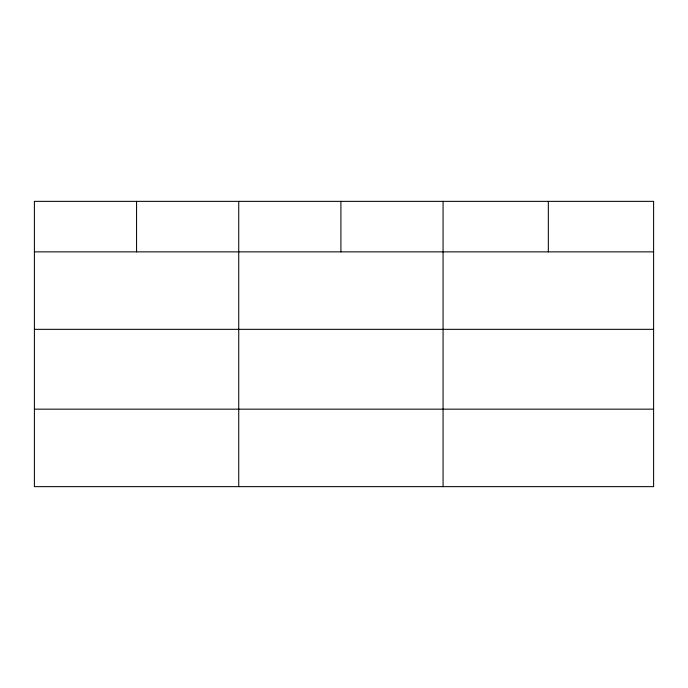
<?xml version="1.0" encoding="UTF-8"?>
<svg xmlns="http://www.w3.org/2000/svg" width="688" height="688" viewBox="0 0 688 688"><rect width="100%" height="100%" fill="white"/><g stroke="black" fill="none" stroke-linecap="round" stroke-linejoin="round"><path stroke-width="1.03" d="M653.6 329.337L653.6 201.36L34.4 201.36L34.4 486.64L653.6 486.64L653.6 329.337L34.4 329.337M34.4 251.868L653.6 251.868M34.4 409.162L653.6 409.162M548.336 201.36L548.336 251.868M443.072 201.36L443.072 486.64M340.904 201.36L340.904 251.868M238.736 201.36L238.736 486.64M136.568 201.36L136.568 251.868"/></g></svg>
